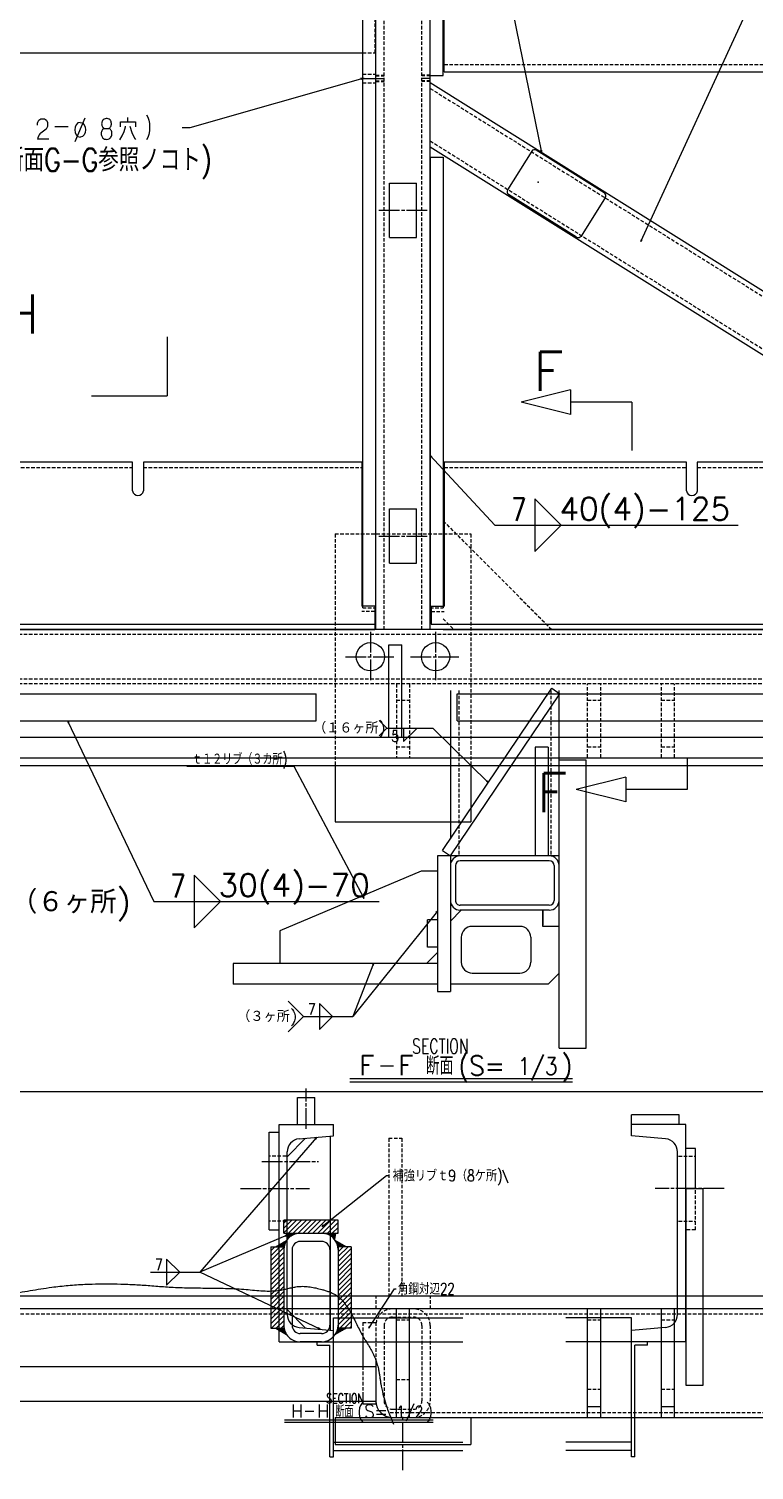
# Model space of a CAD drawing. Header units: inches. Extents: x -3285 to 2472, y -2323 to 2240.
# Drawn here: x -261 to 407, y -118 to 1209 of the extents above; entities that cross this region are included whole.
import ezdxf
from ezdxf.enums import TextEntityAlignment as Align

# ---------------------------------------------------------------- set-up
doc = ezdxf.new("R2010")
doc.units = ezdxf.units.IN
doc.header["$MEASUREMENT"] = 0
for name, pattern in [('CENTERLINE', [25.4, 19.05, -1.5875, 3.175, -1.5875]), ('DASHED', [4.7625, 3.175, -1.5875]), ('SOLID', [0])]:
    doc.linetypes.add(name, pattern=pattern)
for name, color, linetype in [('0$C$L0$V_1_', 7, 'SOLID'), ('0$C$L0$V_1__0', 7, 'SOLID'), ('0$C$L0$V_DRAWING', 7, 'SOLID'), ('0$C$L0$V_PV', 7, 'SOLID'), ('Layer11$C$L11$V_1_', 52, 'SOLID'), ('Layer11$C$L11$V_1__0', 52, 'SOLID'), ('Layer11$C$L11$V_DRAWING', 52, 'SOLID'), ('Layer11$C$L11$V_PV', 52, 'SOLID'), ('Layer12$C$L12$V_1_', 52, 'SOLID'), ('Layer12$C$L12$V_PV', 52, 'SOLID'), ('Layer13$C$L13$V_1_', 52, 'SOLID'), ('Layer13$C$L13$V_PV', 52, 'SOLID'), ('Layer21$C$L21$V_1_', 2, 'SOLID'), ('Layer21$C$L21$V_1__0', 2, 'SOLID'), ('Layer21$C$L21$V_DRAWING', 2, 'SOLID'), ('Layer21$C$L21$V_PV', 2, 'SOLID'), ('Layer31$C$L31$V_DRAWING', 2, 'SOLID'), ('Layer8$C$L8$V_1_', 40, 'SOLID'), ('Layer8$C$L8$V_1__0', 40, 'SOLID'), ('Layer8$C$L8$V_DRAWING', 40, 'SOLID'), ('Layer8$C$L8$V_PV', 40, 'SOLID')]:
    doc.layers.add(name, color=color, linetype=linetype)
doc.styles.add('CADRASTD', font='txt', dxfattribs={"bigfont": 'bigfont'})
doc.dimstyles.new('DIM2', dxfattribs={"dimtxt": 0.156, "dimasz": 2, "dimexe": 0, "dimexo": 0, "dimgap": 0.078, "dimtad": 3, "dimzin": 0, "dimdsep": 46, "dimtxsty": 'CADRASTD', "dimblk": 'CADRA_ARROW22_5OPEN', "dimblk1": 'CADRA_ARROW22_5OPEN', "dimblk2": 'CADRA_ARROW22_5OPEN', "dimcen": 0.09, "dimaunit": 1, "dimadec": 17154, "dimazin": 0, "dimtfac": 1, "dimtofl": 0, "dimtmove": 0, "dimatfit": 3, "dimldrblk": 'CADRA_ARROW22_5OPEN', "dimfxl": 1, "dimtolj": 1, "dimtzin": 0, "dimarcsym": 0})

# ---------------------------------------------------------------- blocks, each defined once
blk = doc.blocks.new('CADRA_ARROW22_5OPEN')
at = {"layer": 'Layer8$C$L8$V_DRAWING', "color": 6}
for q in [(-0.99, 0), (-0.98, 0.2), (-0.98, -0.2)]:
    blk.add_line((0, 0), q, dxfattribs=at)
blk = doc.blocks.new('BLOCK16')
at = {"layer": '0$C$L0$V_DRAWING'}
for p in [(0, 0), (0, 0), (1, 0)]:
    blk.add_point(p, dxfattribs=at)
at = {"layer": 'Layer12$C$L12$V_PV', "color": 4, "linetype": 'DASHED'}
for p, q in [((0, 4), (12, 4)), ((12, 3), (19.6, 3)), ((12, 2.4), (19.6, 2.4)), ((0, -4), (12, -4)), ((12, -2.4), (19.6, -2.4)), ((12, -3), (19.6, -3))]:
    blk.add_line(p, q, dxfattribs=at)
at = {"layer": 'Layer13$C$L13$V_PV', "color": 4, "linetype": 'CENTERLINE'}
blk.add_line((0, 0), (19.6, 0), dxfattribs=at)
blk = doc.blocks.new('BLOCK15')
at = {"layer": 'Layer12$C$L12$V_PV', "color": 4, "linetype": 'DASHED'}
for p, q in [((485, -153.1), (477.4, -153.1)), ((485, -153.7), (477.4, -153.7)), ((485, -158.5), (477.4, -158.5)), ((485, -159.1), (477.4, -159.1))]:
    blk.add_line(p, q, dxfattribs=at)
at = {"layer": 'Layer13$C$L13$V_PV', "color": 4, "linetype": 'CENTERLINE'}
blk.add_line((485, -156.1), (477.4, -156.1), dxfattribs=at)
at = {"layer": '0$C$L0$V_DRAWING', "yscale": -1}
blk.add_blockref('BLOCK16', (423, -156.1), dxfattribs=at)
blk = doc.blocks.new('BLOCK36')
at = {"layer": '0$C$L0$V_DRAWING'}
blk.add_point((0, 0), dxfattribs=at)
blk.add_point((0, 0), dxfattribs=at)
blk.add_point((0, 0), dxfattribs=at)
blk.add_point((0, 0), dxfattribs=at)
at = {"layer": 'Layer21$C$L21$V_DRAWING', "color": 20}
for p, q in [((-20, 21), (-20, -21)), ((57, 24), (-17, 24)), ((60, 21), (60, -21)), ((57, -24), (-17, -24))]:
    blk.add_line(p, q, dxfattribs=at)
for centre, start, end in [((-17, 21), 90, 180), ((57, 21), 0, 90), ((-17, -21), 180, 269.9999), ((57, -21), 269.9999, 360)]:
    blk.add_arc(centre, 3, start, end, dxfattribs=at)
blk = doc.blocks.new('BLOCK35')
at = {"layer": '0$C$L0$V_DRAWING', "xscale": 0.9999999725260068, "yscale": 0.9999999725260068, "zscale": 0.9999999725260068, "rotation": 327.9754630459655}
blk.add_blockref('BLOCK36', (2449.3, -1079.1), dxfattribs=at)
blk = doc.blocks.new('BLOCK38')
at = {"layer": '0$C$L0$V_DRAWING'}
blk.add_point((0, 0), dxfattribs=at)
blk.add_point((0, 0), dxfattribs=at)
blk.add_point((0, 0), dxfattribs=at)
blk.add_point((0, 0), dxfattribs=at)
blk.add_point((0, 0), dxfattribs=at)
blk.add_point((0, 0), dxfattribs=at)
at = {"layer": 'Layer13$C$L13$V_PV', "color": 60, "linetype": 'CENTERLINE'}
for p, q in [((0, 23), (0, -23)), ((-23, 0), (23, 0))]:
    blk.add_line(p, q, dxfattribs=at)
at = {"layer": 'Layer21$C$L21$V_DRAWING', "color": 4}
blk.add_circle((0, 0), 13, dxfattribs=at)
blk = doc.blocks.new('BLOCK40')
at = {"layer": '0$C$L0$V_DRAWING', "color": 4}
for p, q in [((2025, -1045.1), (2025, -1018.5)), ((2035, -1018.5), (2035, -1045.1)), ((2535, -1045.1), (2535, -1018.5)), ((2545, -1018.5), (2545, -1045.1))]:
    blk.add_line(p, q, dxfattribs=at)
for centre, start, end in [((2029.6, -1044.6), 185.8547, 274.8492), ((2030.4, -1044.6), 265.1508, 354.1453), ((2539.6, -1044.6), 185.8549, 274.849), ((2540.4, -1044.6), 265.1508, 354.1451)]:
    blk.add_arc(centre, 4.63, start, end, dxfattribs=at)
blk = doc.blocks.new('BLOCK39')
at = {"layer": 'Layer12$C$L12$V_PV', "color": 34, "linetype": 'DASHED'}
for p, q in [((-51, 132.5), (-51, -132.5)), ((-62, -132.5), (-51, -132.5)), ((13, -143.3), (400, -143.3)), ((-472, -514.3), (-274, -514.3)), ((-264, -514.3), (-63, -514.3)), ((13, -514.3), (236, -514.3)), ((246, -514.3), (462.2, -514.3)), ((-51, -646.9), (-63, -646.9)), ((1, -646.9), (13, -646.9))]:
    blk.add_line(p, q, dxfattribs=at)
at = {"layer": 'Layer12$C$L12$V_PV', "color": 4, "linetype": 'DASHED'}
for p, q in [((-62, -643.5), (-50, -643.5)), ((0, -643.5), (12, -643.5))]:
    blk.add_line(p, q, dxfattribs=at)
at = {"layer": 'Layer21$C$L21$V_DRAWING', "color": 4}
for p, q in [((-62, -643.5), (-62, -72.2)), ((-50, -643.5), (-50, -72.2)), ((0, -153.5), (0, -72.2)), ((12, -153.5), (12, -72.2)), ((13, -150), (13, -72.2)), ((-473, -132.5), (-62, -132.5)), ((0, -153.5), (12, -153.5)), ((13, -150), (400, -150)), ((0, -228.5), (12, -228.5)), ((0, -228.5), (0, -643.5)), ((12, -228.5), (12, -643.5)), ((-472, -509.2), (-274, -509.2)), ((-264, -509.2), (-63, -509.2)), ((-63, -509.2), (-63, -641.9)), ((13, -509.2), (236, -509.2)), ((13, -509.2), (13, -641.9)), ((246, -509.2), (462.2, -509.2)), ((-51, -641.9), (-63, -641.9)), ((-51, -641.9), (-51, -663.5)), ((1, -641.9), (13, -641.9)), ((1, -641.9), (1, -658.5)), ((-484, -658.5), (-51, -658.5)), ((1, -658.5), (700.8, -658.5)), ((-484, -663.5), (-51, -663.5)), ((12, -663.5), (700.8, -663.5))]:
    blk.add_line(p, q, dxfattribs=at)
at = {"layer": '0$C$L0$V_DRAWING', "color": 4}
blk.add_blockref('BLOCK40', (-2299, 509.2), dxfattribs=at)
blk = doc.blocks.new('CADRA_PFIG_SECTION_ARROW')
at = {"linetype": 'SOLID'}
blk.add_line((0, 0), (0.37, 0), dxfattribs=at)
blk = doc.blocks.new('CADRA_PFIG_SECTION_ARROWHEAD')
at = {"linetype": 'SOLID'}
for p, q in [((0, 0.0747), (0.2998, 0)), ((0, -0.0747), (0, 0.0747)), ((0, -0.0747), (0.2998, 0))]:
    blk.add_line(p, q, dxfattribs=at)
blk = doc.blocks.new('BLOCK41')
at = {"layer": '0$C$L0$V_DRAWING'}
blk.add_point((0, 0), dxfattribs=at)
blk.add_point((0, 0), dxfattribs=at)
blk.add_point((0, 0), dxfattribs=at)
blk.add_point((0, 0), dxfattribs=at)
blk.add_point((0, 0), dxfattribs=at)
blk.add_point((0, 0), dxfattribs=at)
at = {"layer": 'Layer21$C$L21$V_DRAWING', "color": 4}
for p, q in [((-6, 85), (6, 85)), ((-6, 0), (-6, 85)), ((6, 0), (6, 85))]:
    blk.add_line(p, q, dxfattribs=at)
blk = doc.blocks.new('TAB171_SYM004')
at = {"layer": 'Layer11$C$L11$V_DRAWING'}
for p, q in [((0, 1), (68.34, 1)), ((0, 0), (68.34, 0))]:
    blk.add_line(p, q, dxfattribs=at)
at = {"layer": 'Layer31$C$L31$V_DRAWING'}
blk.add_line((13.43, 4.78), (9.43, 4.78), dxfattribs=at)
at = {"layer": 'Layer8$C$L8$V_DRAWING', "style": 'CADRASTD'}
for s, height, width, p, p2 in [('SECTION', 4.5, 0.571429, (19.14, 8.69), (36.5, 8.69)), ('(S=   )', 6, 0.857143, (33.33, 1.94), (68.3, 1.94)), ('断面', 5.5, 0.6763, (23.35, 2.19), (31.81, 2.19))]:
    blk.add_text(s, height=height, dxfattribs=dict(at, width=width)).set_placement(p, p2, align=Align.FIT)

msp = doc.modelspace()

# ---------------------------------------------------------------- linework, layer by layer
at = {"layer": 'Layer11$C$L11$V_1_'}
for p, q in [((68.413, 564.717), (61.341, 571.788)), ((68.413, 564.717), (61.341, 557.646)), ((68.412, 564.717), (110.763, 564.717)), ((-17.097, 529.672), (-115.71, 529.672)), ((211.931, 397.33), (211.931, 383.62)), ((-22.515, 313.472), (-8.373, 299.33)), ((-22.515, 285.188), (-8.373, 299.33)), ((-8.374, 299.33), (36.917, 299.33)), ((-149.173, 64.122), (-103.882, 64.122)), ((75.526, 48.765), (77.074, 48.765))]:
    msp.add_line(p, q, dxfattribs=at)
at = {"layer": 'Layer11$C$L11$V_1__0'}
for p, q in [((-26.519, 104.708), (-19.227, 112)), ((-26.518, 100.218), (-14.737, 112)), ((-26.518, 109.199), (-23.717, 112)), ((-22.246, 100), (-10.247, 112)), ((-17.756, 100.001), (-5.757, 112)), ((-13.266, 100), (-1.267, 112)), ((-8.776, 100), (3.224, 112)), ((-4.286, 100.001), (7.714, 112)), ((0.204, 100), (12.204, 112)), ((4.695, 100.001), (16.694, 112)), ((9.185, 100), (21.184, 112)), ((13.675, 100), (23.482, 109.807)), ((-24.315, 92.68), (-24.571, 92.935)), ((-24.23, 92.819), (-24.428, 93.018)), ((-24.143, 92.957), (-24.286, 93.1)), ((-24.218, 99.939), (-24.157, 100)), ((-24.185, 99.748), (-23.933, 100)), ((-24.151, 99.558), (-23.708, 100)), ((-24.055, 93.093), (-24.144, 93.182)), ((-24.117, 99.367), (-23.483, 100.001)), ((-24.084, 99.176), (-23.259, 100.001)), ((-24.05, 98.985), (-23.034, 100.001)), ((-24.016, 98.794), (-22.81, 100)), ((-23.966, 93.229), (-24.002, 93.264)), ((-23.983, 98.603), (-22.585, 100)), ((-23.949, 98.413), (-22.361, 100)), ((-23.915, 98.222), (-22.137, 100)), ((-23.881, 98.031), (-21.912, 100)), ((-23.848, 97.84), (-21.687, 100.001)), ((-23.814, 97.649), (-21.463, 100.001)), ((-23.781, 97.458), (-21.238, 100.001)), ((-23.747, 97.267), (-21.014, 100)), ((-23.713, 97.076), (-20.789, 100)), ((-23.68, 96.886), (-20.565, 100)), ((-23.646, 96.695), (-20.34, 100)), ((-23.613, 96.504), (-20.116, 100)), ((-23.579, 96.313), (-19.892, 100)), ((-23.545, 96.122), (-19.667, 100.001)), ((-23.512, 95.931), (-19.442, 100.001)), ((-23.478, 95.741), (-19.218, 100.001)), ((-23.444, 95.55), (-18.993, 100)), ((-23.41, 95.359), (-18.769, 100)), ((-23.377, 95.168), (-18.544, 100)), ((-23.343, 94.977), (-18.32, 100)), ((-23.309, 94.786), (-18.095, 100)), ((-23.276, 94.595), (-17.871, 100.001)), ((-23.242, 94.404), (-17.646, 100.001)), ((-20.605, 96.817), (-17.422, 100.001)), ((-19.827, 97.371), (-17.197, 100)), ((-19.179, 97.795), (-16.973, 100)), ((-18.676, 98.073), (-16.748, 100)), ((-18.173, 98.351), (-16.524, 100)), ((-17.709, 98.591), (-16.299, 100)), ((-17.303, 98.772), (-16.075, 100.001)), ((-16.921, 98.93), (-15.85, 100.001)), ((-16.558, 99.068), (-15.626, 100.001)), ((-16.21, 99.191), (-15.401, 100)), ((-15.877, 99.3), (-15.177, 100)), ((-15.555, 99.398), (-14.952, 100)), ((-15.244, 99.485), (-14.728, 100)), ((-14.942, 99.562), (-14.503, 100)), ((-14.648, 99.631), (-14.279, 100)), ((-14.362, 99.692), (-14.054, 100.001)), ((-14.083, 99.747), (-13.83, 100.001)), ((-13.811, 99.794), (-13.605, 100.001)), ((-13.545, 99.836), (-13.381, 100)), ((-13.284, 99.873), (-13.156, 100)), ((-13.028, 99.904), (-12.932, 100)), ((-12.79, 99.918), (-12.707, 100)), ((-12.552, 99.931), (-12.483, 100)), ((-12.314, 99.944), (-12.258, 100.001)), ((-12.076, 99.958), (-12.034, 100.001)), ((-11.838, 99.971), (-11.809, 100.001)), ((-11.6, 99.985), (-11.585, 100)), ((8.39, 99.994), (8.397, 100.001)), ((8.603, 99.983), (8.621, 100.001)), ((8.815, 99.97), (8.846, 100.001)), ((9.028, 99.959), (9.07, 100)), ((9.241, 99.947), (9.294, 100)), ((9.453, 99.935), (9.519, 100)), ((9.666, 99.923), (9.743, 100)), ((9.878, 99.911), (9.968, 100)), ((10.081, 99.889), (10.193, 100.001)), ((10.273, 99.856), (10.417, 100.001)), ((10.465, 99.824), (10.642, 100.001)), ((10.656, 99.791), (10.866, 100)), ((10.848, 99.758), (11.091, 100)), ((11.04, 99.726), (11.315, 100)), ((11.232, 99.693), (11.539, 100)), ((11.424, 99.66), (11.764, 100)), ((11.616, 99.628), (11.989, 100.001)), ((11.795, 99.582), (12.213, 100.001)), ((11.969, 99.532), (12.438, 100.001)), ((12.144, 99.482), (12.662, 100.001)), ((12.318, 99.431), (12.887, 100)), ((12.492, 99.381), (13.111, 100)), ((12.666, 99.331), (13.336, 100)), ((12.84, 99.281), (13.56, 100)), ((13.014, 99.23), (13.784, 100)), ((13.189, 99.18), (14.009, 100.001)), ((13.358, 99.125), (14.234, 100.001)), ((13.517, 99.06), (14.458, 100.001)), ((13.676, 98.994), (14.683, 100)), ((13.834, 98.928), (14.907, 100)), ((13.993, 98.862), (15.132, 100)), ((14.152, 98.796), (15.356, 100)), ((14.31, 98.73), (15.58, 100)), ((14.469, 98.664), (15.805, 100.001)), ((14.628, 98.598), (16.03, 100.001)), ((14.786, 98.532), (16.254, 100.001)), ((14.94, 98.462), (16.479, 100)), ((15.085, 98.382), (16.703, 100)), ((15.229, 98.302), (16.928, 100)), ((15.374, 98.222), (17.152, 100)), ((15.518, 98.142), (17.377, 100)), ((15.662, 98.062), (17.601, 100.001)), ((15.807, 97.982), (17.826, 100.001)), ((15.951, 97.902), (18.05, 100.001)), ((16.096, 97.822), (18.275, 100.001)), ((16.24, 97.742), (18.499, 100)), ((16.385, 97.662), (18.724, 100)), ((16.516, 97.568), (18.948, 100)), ((16.647, 97.475), (19.173, 100)), ((16.778, 97.381), (19.397, 100)), ((16.909, 97.288), (19.622, 100.001)), ((17.041, 97.195), (19.846, 100.001)), ((17.172, 97.102), (20.071, 100.001)), ((17.303, 97.008), (20.295, 100)), ((17.434, 96.915), (20.52, 100)), ((17.565, 96.822), (20.744, 100)), ((17.697, 96.728), (20.969, 100)), ((17.823, 96.63), (21.193, 100)), ((17.941, 96.524), (21.148, 99.73)), ((18.059, 96.417), (21.1, 99.458)), ((18.165, 100.001), (23.481, 105.317)), ((18.178, 96.311), (21.052, 99.185)), ((18.296, 96.205), (21.003, 98.913)), ((18.415, 96.099), (20.955, 98.64)), ((18.533, 95.993), (20.908, 98.368)), ((18.652, 95.887), (20.859, 98.095)), ((18.77, 95.781), (20.811, 97.822)), ((18.889, 95.675), (20.763, 97.55)), ((19.007, 95.569), (20.715, 97.277)), ((19.117, 95.454), (20.667, 97.005)), ((19.223, 95.336), (20.619, 96.732)), ((19.329, 95.217), (20.571, 96.459)), ((19.434, 95.098), (20.523, 96.187)), ((19.54, 94.98), (20.475, 95.914)), ((19.646, 94.861), (20.427, 95.642)), ((19.751, 94.742), (20.379, 95.369)), ((19.857, 94.623), (20.331, 95.097)), ((19.963, 94.505), (20.282, 94.824)), ((20.069, 94.386), (20.234, 94.552)), ((20.174, 94.267), (20.186, 94.279)), ((20.933, 93.229), (20.968, 93.264)), ((21.022, 93.094), (21.11, 93.182)), ((21.11, 92.957), (21.252, 93.1)), ((21.196, 92.819), (21.395, 93.018)), ((21.282, 92.68), (21.537, 92.935)), ((22.655, 100), (23.482, 100.827)), ((-38.517, 79.24), (-30.256, 87.501)), ((-38.517, 83.73), (-34.746, 87.5)), ((-38.517, 70.26), (-26.517, 82.26)), ((-38.516, 74.75), (-26.517, 86.75)), ((-33.953, 87.501), (-33.965, 87.512)), ((-33.729, 87.501), (-33.822, 87.594)), ((-33.504, 87.501), (-33.68, 87.676)), ((-33.28, 87.501), (-33.537, 87.758)), ((-33.055, 87.501), (-33.395, 87.84)), ((-32.831, 87.501), (-33.253, 87.923)), ((-32.606, 87.501), (-33.11, 88.005)), ((-32.382, 87.501), (-32.968, 88.087)), ((-32.157, 87.501), (-32.826, 88.169)), ((-31.933, 87.501), (-32.684, 88.251)), ((-31.708, 87.501), (-32.541, 88.334)), ((-31.484, 87.501), (-32.399, 88.416)), ((-31.259, 87.501), (-32.257, 88.498)), ((-31.035, 87.501), (-32.114, 88.58)), ((-30.81, 87.501), (-31.972, 88.662)), ((-30.586, 87.501), (-31.829, 88.745)), ((-30.361, 87.501), (-31.687, 88.827)), ((-30.137, 87.501), (-31.545, 88.909)), ((-29.912, 87.501), (-31.403, 88.991)), ((-29.688, 87.501), (-31.26, 89.073)), ((-29.463, 87.501), (-31.118, 89.155)), ((-29.239, 87.501), (-30.976, 89.237)), ((-29.014, 87.501), (-30.833, 89.32)), ((-28.79, 87.501), (-30.691, 89.402)), ((-28.565, 87.501), (-30.548, 89.484)), ((-28.34, 87.501), (-30.406, 89.566)), ((-28.116, 87.501), (-30.264, 89.648)), ((-27.892, 87.501), (-30.122, 89.731)), ((-27.667, 87.501), (-29.979, 89.813)), ((-27.443, 87.501), (-29.837, 89.895)), ((-27.218, 87.501), (-29.694, 89.977)), ((-26.994, 87.501), (-29.552, 90.059)), ((-26.769, 87.501), (-29.41, 90.141)), ((-26.545, 87.501), (-29.268, 90.224)), ((-26.32, 87.501), (-29.125, 90.306)), ((-26.247, 87.652), (-28.983, 90.388)), ((-26.21, 87.839), (-28.841, 90.47)), ((-26.171, 88.025), (-28.699, 90.552)), ((-26.13, 88.208), (-28.556, 90.634)), ((-26.087, 88.39), (-28.413, 90.717)), ((-26.042, 88.569), (-28.271, 90.799)), ((-25.995, 88.747), (-28.129, 90.881)), ((-25.947, 88.923), (-27.987, 90.963)), ((-25.897, 89.098), (-27.844, 91.045)), ((-25.845, 89.27), (-27.702, 91.128)), ((-25.791, 89.441), (-27.56, 91.21)), ((-25.736, 89.61), (-27.418, 91.292)), ((-25.678, 89.778), (-27.275, 91.374)), ((-25.62, 89.944), (-27.132, 91.456)), ((-25.56, 90.108), (-26.99, 91.538)), ((-25.498, 90.271), (-26.848, 91.621)), ((-25.435, 90.432), (-26.706, 91.703)), ((-25.37, 90.592), (-26.563, 91.785)), ((-25.304, 90.75), (-26.421, 91.867)), ((-25.236, 90.907), (-26.279, 91.949)), ((-25.167, 91.062), (-26.136, 92.032)), ((-25.096, 91.216), (-25.994, 92.114)), ((-25.024, 91.369), (-25.851, 92.196)), ((-24.951, 91.519), (-25.709, 92.278)), ((-24.876, 91.669), (-25.567, 92.36)), ((-24.8, 91.817), (-25.425, 92.442)), ((-24.722, 91.964), (-25.282, 92.525)), ((-24.644, 92.11), (-25.14, 92.607)), ((-24.564, 92.255), (-24.998, 92.689)), ((-24.482, 92.398), (-24.855, 92.771)), ((-24.399, 92.539), (-24.713, 92.853)), ((21.366, 92.54), (21.679, 92.853)), ((21.448, 92.398), (21.822, 92.771)), ((21.53, 92.255), (21.964, 92.689)), ((21.61, 92.11), (22.107, 92.607)), ((21.689, 91.965), (22.249, 92.525)), ((21.767, 91.818), (22.391, 92.443)), ((21.843, 91.669), (22.533, 92.36)), ((21.918, 91.52), (22.676, 92.278)), ((21.991, 91.369), (22.818, 92.196)), ((22.063, 91.216), (22.96, 92.114)), ((22.133, 91.062), (23.103, 92.031)), ((22.203, 90.907), (23.245, 91.95)), ((22.271, 90.75), (23.388, 91.867)), ((22.337, 90.592), (23.53, 91.785)), ((22.402, 90.432), (23.672, 91.703)), ((22.465, 90.271), (23.814, 91.621)), ((22.527, 90.108), (23.957, 91.539)), ((22.587, 89.944), (24.099, 91.456)), ((22.645, 89.778), (24.241, 91.374)), ((22.702, 89.61), (24.384, 91.292)), ((22.757, 89.441), (24.526, 91.21)), ((22.811, 89.271), (24.668, 91.128)), ((22.863, 89.098), (24.811, 91.046)), ((22.908, 88.919), (24.953, 90.963)), ((22.951, 88.737), (25.095, 90.881)), ((22.994, 88.555), (25.238, 90.799)), ((23.037, 88.373), (25.38, 90.717)), ((23.079, 88.192), (25.522, 90.634)), ((23.122, 88.01), (25.665, 90.552)), ((23.165, 87.828), (25.807, 90.47)), ((23.207, 87.646), (25.949, 90.388)), ((23.286, 87.5), (26.092, 90.306)), ((23.483, 87.358), (23.626, 87.501)), ((23.483, 78.378), (32.606, 87.5)), ((23.483, 82.868), (28.116, 87.5)), ((23.483, 73.888), (35.483, 85.888)), ((23.484, 69.398), (35.483, 81.398)), ((23.511, 87.5), (26.234, 90.224)), ((23.735, 87.501), (26.376, 90.142)), ((23.96, 87.501), (26.519, 90.059)), ((24.184, 87.501), (26.661, 89.977)), ((24.409, 87.5), (26.803, 89.895)), ((24.633, 87.5), (26.945, 89.813)), ((24.858, 87.5), (27.088, 89.731)), ((25.082, 87.5), (27.23, 89.649)), ((25.307, 87.5), (27.373, 89.566)), ((25.531, 87.501), (27.515, 89.484)), ((25.756, 87.501), (27.657, 89.402)), ((25.98, 87.501), (27.8, 89.32)), ((26.205, 87.5), (27.942, 89.238)), ((26.429, 87.5), (28.084, 89.155)), ((26.654, 87.5), (28.226, 89.073)), ((26.878, 87.5), (28.369, 88.991)), ((27.103, 87.5), (28.511, 88.909)), ((27.328, 87.501), (28.654, 88.827)), ((27.552, 87.501), (28.796, 88.745)), ((27.776, 87.501), (28.938, 88.662)), ((28.001, 87.501), (29.081, 88.58)), ((28.225, 87.5), (29.223, 88.498)), ((28.45, 87.5), (29.365, 88.416)), ((28.674, 87.5), (29.507, 88.334)), ((28.899, 87.5), (29.65, 88.252)), ((29.123, 87.5), (29.792, 88.169)), ((29.348, 87.501), (29.935, 88.087)), ((29.573, 87.501), (30.077, 88.005)), ((29.797, 87.501), (30.219, 87.923)), ((30.021, 87.5), (30.362, 87.841)), ((30.246, 87.5), (30.504, 87.758)), ((30.47, 87.5), (30.646, 87.676)), ((30.695, 87.5), (30.788, 87.594)), ((30.919, 87.5), (30.931, 87.512)), ((-38.517, 61.279), (-26.517, 73.279)), ((-38.517, 56.789), (-26.516, 68.789)), ((-38.516, 65.77), (-26.517, 77.769)), ((23.483, 64.908), (35.483, 76.908)), ((23.483, 60.418), (35.484, 72.418)), ((23.483, 55.927), (35.483, 67.927)), ((-38.517, 47.809), (-26.517, 59.809)), ((-38.516, 52.299), (-26.517, 64.299)), ((-38.516, 43.319), (-26.517, 55.319)), ((23.483, 51.437), (35.483, 63.437)), ((23.483, 42.457), (35.483, 54.457)), ((23.484, 46.947), (35.483, 58.947)), ((-38.517, 38.829), (-26.517, 50.829)), ((-38.517, 34.339), (-26.516, 46.339)), ((-38.516, 29.849), (-26.517, 41.848)), ((23.483, 37.967), (35.484, 49.967)), ((23.483, 33.477), (35.483, 45.477)), ((23.483, 28.987), (35.483, 40.987)), ((-38.517, 25.358), (-26.517, 37.359)), ((-38.517, 16.378), (-26.517, 28.378)), ((-38.516, 20.868), (-26.517, 32.868)), ((23.483, 20.006), (35.483, 32.007)), ((23.483, 15.516), (35.484, 27.517)), ((23.484, 24.497), (35.483, 36.496)), ((-37.904, 12.501), (-26.516, 23.888)), ((-33.414, 12.5), (-26.517, 19.398)), ((-28.924, 12.5), (-26.517, 14.908)), ((24.958, 12.5), (35.483, 23.026)), ((29.448, 12.501), (35.483, 18.536)), ((33.938, 12.5), (35.483, 14.046)), ((-33.877, 12.439), (-33.939, 12.501)), ((-33.346, 12.132), (-33.715, 12.501)), ((-32.815, 11.825), (-33.49, 12.501)), ((-32.284, 11.519), (-33.266, 12.501)), ((-31.752, 11.212), (-33.041, 12.501)), ((-31.221, 10.905), (-32.817, 12.501)), ((-30.69, 10.599), (-32.592, 12.501)), ((-30.159, 10.292), (-32.368, 12.501)), ((-29.628, 9.985), (-32.143, 12.501)), ((-29.097, 9.679), (-31.919, 12.501)), ((-28.565, 9.372), (-31.694, 12.501)), ((-28.034, 9.065), (-31.47, 12.501)), ((-27.503, 8.759), (-31.245, 12.501)), ((-26.972, 8.452), (-31.021, 12.501)), ((-26.441, 8.145), (-30.796, 12.501)), ((-25.909, 7.838), (-30.572, 12.501)), ((-25.378, 7.532), (-30.347, 12.501)), ((-24.847, 7.225), (-30.122, 12.501)), ((-24.316, 6.918), (-29.898, 12.501)), ((-24.008, 6.835), (-29.674, 12.501)), ((-24.384, 7.436), (-29.449, 12.501)), ((-24.679, 7.955), (-29.225, 12.501)), ((-24.923, 8.423), (-29, 12.501)), ((-25.128, 8.854), (-28.776, 12.501)), ((-25.307, 9.256), (-28.551, 12.501)), ((-25.462, 9.636), (-28.326, 12.501)), ((-25.599, 9.998), (-28.102, 12.501)), ((-25.72, 10.343), (-27.878, 12.501)), ((-25.828, 10.676), (-27.653, 12.501)), ((-25.924, 10.996), (-27.429, 12.501)), ((-26.01, 11.306), (-27.204, 12.501)), ((-26.086, 11.608), (-26.979, 12.501)), ((-26.155, 11.901), (-26.755, 12.501)), ((-26.215, 12.185), (-26.53, 12.501)), ((-26.269, 12.463), (-26.306, 12.501)), ((20.975, 6.837), (26.639, 12.5)), ((21.281, 6.918), (26.863, 12.5)), ((21.351, 7.437), (26.414, 12.5)), ((21.646, 7.956), (26.19, 12.501)), ((21.812, 7.225), (27.088, 12.5)), ((21.889, 8.424), (25.966, 12.501)), ((22.095, 8.855), (25.741, 12.501)), ((22.273, 9.257), (25.516, 12.5)), ((22.343, 7.531), (27.312, 12.5)), ((22.428, 9.637), (25.292, 12.5)), ((22.565, 9.998), (25.067, 12.5)), ((22.686, 10.344), (24.843, 12.5)), ((22.794, 10.676), (24.618, 12.5)), ((22.874, 7.838), (27.537, 12.501)), ((22.888, 10.994), (24.394, 12.501)), ((22.957, 11.288), (24.169, 12.501)), ((23.026, 11.581), (23.945, 12.501)), ((23.095, 11.875), (23.72, 12.5)), ((23.164, 12.168), (23.496, 12.5)), ((23.233, 12.462), (23.271, 12.5)), ((23.405, 8.144), (27.762, 12.501)), ((23.937, 8.451), (27.986, 12.501)), ((24.468, 8.758), (28.211, 12.5)), ((24.999, 9.064), (28.435, 12.5)), ((25.53, 9.371), (28.659, 12.5)), ((26.061, 9.678), (28.884, 12.5)), ((26.592, 9.984), (29.108, 12.5)), ((27.124, 10.291), (29.333, 12.5)), ((27.655, 10.597), (29.558, 12.501)), ((28.186, 10.904), (29.782, 12.501)), ((28.717, 11.211), (30.007, 12.501)), ((29.248, 11.517), (30.231, 12.5)), ((29.779, 11.824), (30.456, 12.5)), ((30.311, 12.131), (30.68, 12.5)), ((30.842, 12.437), (30.904, 12.5))]:
    msp.add_line(p, q, dxfattribs=at)
at = {"layer": 'Layer11$C$L11$V_PV'}
for p, q in [((167.809, 751.64), (391.813, 751.64)), ((-146.049, 405.17), (61.449, 405.17))]:
    msp.add_line(p, q, dxfattribs=at)
at = {"layer": 'Layer12$C$L12$V_1_', "linetype": 'DASHED'}
for p, q in [((134.534, 599.506), (134.534, 447.33)), ((219.335, 599.506), (219.335, 447.33)), ((-24.374, 171), (-39.874, 171)), ((337.006, 171), (352.506, 171)), ((352.506, 103), (352.506, 141)), ((-24.374, 111), (-39.874, 111)), ((337.006, 111), (352.506, 111)), ((352.506, 103), (343.507, 103))]:
    msp.add_line(p, q, dxfattribs=at)
at = {"layer": 'Layer12$C$L12$V_PV', "linetype": 'DASHED'}
for p, q in [((65.841, 655.605), (65.841, 1982.605)), ((100.641, 655.605), (100.641, 1982.605)), ((46.241, 1186.605), (58.241, 1186.605)), ((108.241, 1153.797), (904.755, 655.605)), ((108.241, 1105.438), (827.439, 655.605)), ((20.741, 743.605), (145.741, 743.605)), ((20.741, 743.605), (20.741, 530.605)), ((120.241, 755.605), (220.241, 655.605)), ((145.741, 743.605), (145.741, 530.605)), ((120.241, 665.605), (130.241, 655.605)), ((951.741, 651.105), (-1745.773, 651.105)), ((951.741, 610.105), (-2216.759, 610.105)), ((951.741, 605.605), (-2216.757, 605.605)), ((77.241, 605.605), (77.241, 537.605)), ((89.241, 605.605), (89.241, 537.605)), ((253.241, 537.605), (253.241, 605.605)), ((265.241, 537.605), (265.241, 605.605)), ((321.241, 537.605), (321.241, 605.605)), ((333.241, 537.605), (333.241, 605.605)), ((77.241, 590.605), (89.241, 590.605)), ((253.241, 590.605), (265.241, 590.605)), ((321.241, 590.605), (333.241, 590.605)), ((77.241, 547.605), (89.241, 547.605)), ((253.241, 547.605), (265.241, 547.605)), ((321.241, 547.605), (333.241, 547.605)), ((70.242, 187.314), (82.242, 187.314)), ((70.242, 187.314), (70.242, 42.314)), ((82.242, 187.314), (82.242, 42.314)), ((58.485, 30.315), (58.485, 42.314)), ((108.485, 30.315), (108.485, 42.314)), ((-2216.757, 25.815), (948.242, 25.815)), ((46.243, 17.815), (58.243, 17.815)), ((46.243, 17.815), (46.243, 5.21)), ((58.243, 17.815), (58.243, -17.05)), ((65.843, 15.114), (65.843, -54.486)), ((73.443, 22.714), (93.043, 22.714)), ((77.243, 20.315), (89.243, 20.315)), ((100.643, 15.114), (100.643, -54.486)), ((108.243, 15.114), (108.243, -54.485)), ((253.243, 20.315), (265.244, 20.315)), ((321.244, 20.315), (333.243, 20.315)), ((46.243, -22.686), (46.243, -54.685)), ((77.243, -34.685), (89.243, -34.685)), ((253.243, -43.686), (265.244, -43.686)), ((321.244, -43.686), (333.243, -43.686)), ((71.364, -65.186), (948.243, -65.186)), ((73.443, -62.087), (93.043, -62.087))]:
    msp.add_line(p, q, dxfattribs=at)
for centre, radius, start, end in [((73.443, 15.114), 15.2, 89.999982, 180.000019), ((93.043, 15.114), 15.2, 0, 89.999982), ((73.443, 15.114), 7.6, 89.999982, 180.000019), ((93.043, 15.114), 7.6, 0, 89.999982), ((73.443, -54.486), 7.6, 180.000019, 270.000001), ((93.043, -54.485), 15.2, 270.000001, 359.999983), ((93.043, -54.486), 7.6, 270.000001, 359.999983)]:
    msp.add_arc(centre, radius, start, end, dxfattribs=at)
at = {"layer": 'Layer13$C$L13$V_1_', "linetype": 'CENTERLINE'}
for p, q in [((-5.874, 195.924), (-5.874, 233.094)), ((-46.6, 166), (5.498, 166)), ((-66.366, 141), (-2.763, 141)), ((378.997, 141), (315.395, 141))]:
    msp.add_line(p, q, dxfattribs=at)
at = {"layer": 'Layer13$C$L13$V_PV', "linetype": 'CENTERLINE'}
for p, q in [((61.088, 1041.605), (105.393, 1041.605)), ((61.088, 741.605), (105.393, 741.605)), ((83.243, -118.185), (83.243, -68.185))]:
    msp.add_line(p, q, dxfattribs=at)
at = {"layer": 'Layer21$C$L21$V_1_'}
for p, q in [((119.472, 452.364), (220.127, 601.591)), ((126.935, 599.506), (126.935, 462.975)), ((220.127, 601.591), (227.588, 596.558)), ((226.936, 270.331), (226.936, 599.506)), ((126.934, 447.331), (227.588, 596.558)), ((83.747, 564.717), (83.747, 552.591)), ((95.831, 564.674), (83.748, 552.591)), ((216.936, 547.33), (204.936, 547.33)), ((204.936, 547.33), (204.936, 447.33)), ((216.936, 547.33), (216.936, 447.33)), ((251.936, 535.33), (226.936, 535.33)), ((251.936, 270.331), (251.936, 535.33)), ((119.472, 452.364), (126.934, 447.331)), ((114.935, 447.33), (114.935, 322.33)), ((226.936, 447.33), (114.936, 447.33)), ((126.935, 447.33), (126.935, 322.33)), ((131.434, 438.33), (131.434, 406.33)), ((217.935, 442.83), (135.935, 442.83)), ((222.436, 438.33), (222.436, 406.33)), ((99.936, 433.331), (-30.064, 378.331)), ((114.936, 433.33), (99.936, 433.33)), ((217.935, 401.83), (135.935, 401.83)), ((114.935, 388.33), (105.934, 388.33)), ((105.935, 363.33), (105.935, 388.33)), ((126.935, 387.331), (136.935, 397.331)), ((217.935, 397.33), (135.935, 397.33)), ((217.933, 397.33), (200.633, 397.33)), ((211.936, 382.33), (211.936, 397.33)), ((-30.063, 378.33), (-30.063, 348.33)), ((136.936, 372.33), (136.936, 349.33)), ((190.931, 382.33), (146.935, 382.33)), ((200.932, 372.33), (200.932, 349.33)), ((226.936, 382.33), (211.936, 382.33)), ((104.937, 348.331), (114.937, 358.331)), ((114.935, 363.33), (105.934, 363.33)), ((-73.063, 348.33), (-73.063, 329.33)), ((114.936, 348.33), (-73.063, 348.33)), ((146.935, 339.33), (190.931, 339.33)), ((216.936, 329.331), (226.936, 339.331)), ((114.936, 329.33), (-73.063, 329.33)), ((114.936, 322.33), (126.935, 322.33)), ((216.936, 329.33), (126.935, 329.33)), ((18.443, 299.33), (6.436, 311.338)), ((6.436, 311.338), (6.436, 287.322)), ((18.443, 299.33), (6.435, 287.322)), ((226.936, 270.331), (251.936, 270.331)), ((-13.874, 225), (2.125, 225)), ((-13.874, 200), (-13.874, 225)), ((2.125, 200), (2.125, 225)), ((-30.874, 200), (19.126, 200)), ((-30.874, 0), (-30.874, 200)), ((19.126, 189.547), (19.126, 200)), ((293.506, 200), (293.506, 209)), ((337.506, 209), (293.506, 209)), ((343.507, 200), (293.506, 200)), ((293.506, 189.547), (293.506, 200)), ((337.506, 200), (337.506, 209)), ((343.507, 0), (343.507, 200)), ((-39.874, 193), (-30.874, 193)), ((-39.874, 103), (-39.874, 193)), ((-23.375, 170.329), (-6.388, 187.315)), ((-12.42, 186.787), (19.126, 189.547)), ((16.625, 10.672), (16.625, 189.328)), ((325.052, 186.787), (293.506, 189.547)), ((-23.374, 25.167), (-23.374, 174.833)), ((336.007, 25.167), (336.007, 174.833)), ((352.506, 178), (343.507, 178)), ((352.506, 141), (352.506, 178)), ((343.507, 141), (359.506, 141)), ((343.507, 141), (343.507, -40)), ((359.506, -40), (359.506, 141)), ((-39.874, 103), (-30.874, 103)), ((-122.356, 64.122), (-134.364, 76.13)), ((-134.363, 76.13), (-134.363, 52.114)), ((-122.356, 64.122), (-134.364, 52.114)), ((-23.375, 29.673), (-6.389, 12.686)), ((19.126, 22), (138.456, 22)), ((19.126, -106), (19.126, 22)), ((293.506, 22), (233.233, 22)), ((293.506, -106), (293.506, 22)), ((-30.874, 0), (138.456, 0)), ((-12.42, 13.213), (19.125, 10.453)), ((4.126, -3.2), (4.126, 0)), ((343.507, 0), (233.233, 0)), ((325.052, 13.213), (293.506, 10.453)), ((308.506, -3.2), (308.506, 0)), ((4.126, -3.2), (15.926, -3.2)), ((15.926, -106), (15.926, -3.2)), ((308.506, -3.2), (296.706, -3.2)), ((296.706, -106), (296.706, -3.2)), ((343.507, -40), (359.506, -40)), ((19.126, -92.539), (138.456, -92.539)), ((293.506, -92.539), (233.233, -92.539)), ((15.926, -106), (19.126, -106)), ((19.126, -100), (138.456, -100)), ((293.506, -100), (233.233, -100)), ((296.706, -106), (293.506, -106))]:
    msp.add_line(p, q, dxfattribs=at)
for centre, radius, start, end in [((135.935, 438.33), 9, 89.999982, 179.999964), ((135.935, 438.33), 4.5, 89.999982, 179.999964), ((217.935, 438.33), 9, 0, 89.999982), ((217.935, 438.33), 4.5, 0, 89.999982), ((135.935, 406.33), 9, 179.999964, 270.000001), ((135.935, 406.33), 4.5, 179.999964, 270.000001), ((217.935, 406.33), 4.5, 270.000018, 360), ((217.935, 406.33), 9, 270.000018, 360), ((146.936, 372.33), 10, 89.999982, 179.999964), ((190.932, 372.33), 10, 0, 89.999982), ((146.936, 349.33), 10, 179.999964, 270.000001), ((190.932, 349.33), 10, 270.000018, 360), ((-11.374, 174.833), 12, 95.000008, 180.000019), ((324.007, 174.833), 12, 0, 84.999956), ((-11.374, 25.167), 12, 180.000036, 265.000046), ((324.007, 25.167), 12, 275.000099, 360)]:
    msp.add_arc(centre, radius, start, end, dxfattribs=at)
at = {"layer": 'Layer21$C$L21$V_1__0'}
for p, q in [((-26.519, 100), (-26.519, 112)), ((23.481, 112), (-26.519, 112)), ((23.481, 100), (23.481, 112)), ((-33.984, 87.501), (-23.905, 93.32)), ((-26.519, 100), (23.481, 100)), ((-24.229, 100), (-23.216, 94.258)), ((21.196, 100.001), (20.184, 94.258)), ((30.952, 87.5), (20.873, 93.319)), ((-38.517, 87.5), (-26.517, 87.5)), ((-38.517, 87.5), (-38.517, 12.5)), ((-26.517, 87.5), (-26.517, 12.5)), ((-18.917, 84.8), (-18.917, 15.199)), ((8.283, 92.4), (-11.317, 92.4)), ((15.883, 84.8), (15.883, 15.199)), ((35.483, 87.5), (23.483, 87.5)), ((23.483, 87.5), (23.483, 12.5)), ((35.483, 87.5), (35.483, 12.5)), ((-38.517, 12.5), (-26.517, 12.5)), ((-33.983, 12.5), (-23.904, 6.681)), ((8.283, 7.599), (-11.317, 7.599)), ((8.283, 0), (-11.317, 0)), ((30.951, 12.501), (20.872, 6.682)), ((35.483, 12.5), (23.483, 12.5))]:
    msp.add_line(p, q, dxfattribs=at)
for centre, radius, start, end in [((-11.317, 84.8), 15.2, 89.999982, 179.999964), ((8.283, 84.8), 15.2, 0, 89.999982), ((-11.317, 84.8), 7.6, 89.999982, 179.999964), ((8.283, 84.8), 7.6, 0, 89.999982), ((-11.317, 15.2), 15.2, 180.000036, 270.000073), ((-11.317, 15.199), 7.6, 180.000036, 270.000073), ((8.283, 15.2), 15.2, 270.000073, 360), ((8.283, 15.199), 7.6, 270.000073, 360)]:
    msp.add_arc(centre, radius, start, end, dxfattribs=at)
at = {"layer": 'Layer21$C$L21$V_PV'}
for p, q in [((58.241, 655.605), (58.241, 1248.105)), ((108.241, 655.605), (108.241, 1248.105)), ((108.241, 1159.105), (908.241, 658.733)), ((108.241, 1100.13), (818.952, 655.605)), ((70.741, 1016.605), (70.741, 1066.605)), ((70.741, 1066.605), (95.741, 1066.605)), ((95.741, 1016.605), (95.741, 1066.605)), ((70.741, 1016.605), (95.741, 1016.605)), ((-133.85, 924.96), (-133.85, 870.836)), ((-203.602, 870.836), (-133.85, 870.836)), ((293.971, 864.889), (293.971, 820.503)), ((228.934, 751.79), (204.768, 775.956)), ((204.769, 775.957), (204.769, 727.624)), ((70.741, 766.605), (95.741, 766.605)), ((70.741, 716.605), (70.741, 766.605)), ((95.741, 716.605), (95.741, 766.605)), ((228.934, 751.79), (204.768, 727.623)), ((70.741, 716.605), (95.741, 716.605)), ((908.241, 655.605), (-1745.773, 655.605)), ((-316.76, 596.605), (3.241, 596.605)), ((3.241, 571.605), (3.241, 596.605)), ((133.24, 596.605), (803.241, 596.605)), ((133.24, 571.605), (133.24, 596.605)), ((-316.76, 571.605), (3.241, 571.605)), ((133.24, 571.605), (803.241, 571.605)), ((-2191.757, 556.605), (908.241, 556.605)), ((-2191.757, 537.605), (908.241, 537.605)), ((344.812, 537.088), (344.812, 508.368)), ((-2241.759, 530.605), (958.241, 530.605)), ((20.741, 530.605), (20.741, 478.605)), ((145.741, 530.605), (145.741, 478.605)), ((20.741, 478.605), (145.741, 478.605)), ((-109.09, 429.487), (-109.09, 381.153)), ((-84.924, 405.319), (-109.09, 429.486)), ((-84.924, 405.319), (-109.091, 381.153)), ((-2241.758, 230.314), (958.243, 230.314)), ((-2191.755, 42.314), (908.243, 42.314)), ((958.243, 30.315), (-2241.758, 30.315)), ((77.243, -69.685), (77.243, 30.315)), ((89.243, -69.685), (89.243, 30.315)), ((253.243, -69.685), (253.243, 30.315)), ((265.244, -69.685), (265.244, 30.315)), ((321.244, -69.685), (321.244, 30.315)), ((333.243, -69.685), (333.243, 30.315)), ((46.243, 5.21), (46.243, -22.686)), ((-376.457, -22.686), (58.243, -22.686)), ((58.243, -17.05), (58.243, -57.185)), ((-376.457, -54.685), (58.243, -54.685)), ((46.243, -54.685), (46.243, -57.185)), ((46.243, -57.185), (58.243, -57.185)), ((253.243, -59.685), (265.244, -59.685)), ((321.244, -59.685), (333.243, -59.685)), ((20.743, -69.685), (20.743, -94.685)), ((20.743, -69.685), (948.242, -69.685)), ((145.743, -69.685), (145.743, -94.685)), ((20.743, -94.685), (145.743, -94.685))]:
    msp.add_line(p, q, dxfattribs=at)
msp.add_arc((73.443, -54.485), 15.2, 180.000019, 270.000001, dxfattribs=at)
msp.add_open_spline([(-398.052, -93.469), (-397.698, -91.694), (-396.989, -88.145), (-395.749, -82.858), (-394.328, -77.618), (-392.878, -73.08), (-391.467, -69.235), (-390.238, -66.032), (-389.018, -62.826), (-387.344, -58.127), (-385.556, -51.819), (-383.664, -43.934), (-381.689, -36.077), (-379.538, -29.342), (-377.175, -23.794), (-374.915, -19.322), (-372.388, -14.981), (-369.772, -10.998), (-367.136, -7.354), (-364.507, -4.047), (-361.725, -0.887), (-357.624, 3.282), (-351.856, 8.104), (-344.332, 13.387), (-336.585, 18.454), (-329.459, 23.284), (-323.168, 28.091), (-317.456, 32.415), (-311.566, 36.352), (-305.503, 39.434), (-299.236, 41.368), (-292.975, 42.56), (-286.585, 43.368), (-278.913, 44.193), (-270.065, 45.435), (-260.07, 47.066), (-250.126, 48.728), (-240.974, 50.12), (-232.585, 51.147), (-224.969, 51.9), (-217.33, 52.488), (-207.825, 53.026), (-196.457, 53.376), (-183.233, 53.378), (-170.018, 53.001), (-158.841, 52.385), (-149.7, 51.707), (-142.587, 51.145), (-135.475, 50.61), (-125.163, 49.96), (-111.629, 49.578), (-94.875, 49.451), (-78.081, 49.193), (-64.255, 48.483), (-53.447, 47.427), (-45.636, 46.784), (-37.835, 46.613), (-31.215, 47.183), (-25.853, 48.296), (-21.645, 49.317), (-17.431, 50.272), (-12.806, 51.007), (-7.738, 51.128), (-2.291, 50.599), (3.138, 49.569), (7.807, 48.372), (11.728, 47.24), (14.866, 46.186), (17.884, 44.949), (23.068, 42.267), (29.513, 36.301), (35.601, 26.469), (40.732, 15.822), (44.734, 7.671), (47.909, 2.41), (49.638, -0.331), (51.355, -3.06), (53.344, -6.376), (55.459, -10.375), (57.558, -15.11), (59.301, -19.992), (60.497, -24.436), (61.255, -28.376), (61.782, -31.767), (62.263, -35.165), (63.088, -40.652), (64.681, -48.166), (67.429, -57.578), (70.72, -66.821), (73.259, -72.846), (74.528, -75.857)], degree=3, knots=[0, 0, 0, 0, 5.42808493, 10.85937727, 16.28781561, 21.7120428, 25.14255134, 28.57389598, 32.0045228, 35.43346424, 43.53532303, 51.65550974, 59.76237365, 67.8381233, 72.83124927, 77.83860744, 82.86053257, 87.89249027, 92.12616978, 96.35136506, 100.56098317, 104.75094391, 113.88442802, 123.06212758, 132.32171624, 141.65479178, 148.87942763, 156.06840979, 163.14643876, 170.1110885, 176.38212089, 182.75219742, 189.21302319, 195.70026758, 205.89979215, 216.01308759, 226.08152003, 236.14433638, 243.78131926, 251.4354771, 259.09981818, 266.76659932, 279.99440903, 293.2137708, 306.43155796, 319.65235931, 326.7906956, 333.92785776, 341.06033255, 348.18527662, 364.92257546, 381.66787106, 398.45017929, 415.30937627, 423.17963771, 431.02789733, 438.81525356, 446.56797003, 450.89191814, 455.23324682, 459.56039481, 463.85193883, 469.26047765, 474.71560475, 480.24165332, 485.82175042, 489.1678872, 492.48445613, 495.74696282, 498.94540624, 509.96052758, 521.48311872, 533.49590772, 545.42241086, 548.69043637, 551.92596818, 555.14500951, 558.36375782, 563.52312178, 568.70587184, 573.8901653, 579.0604522, 582.49219641, 585.9233774, 589.35571127, 592.78778489, 602.56760775, 612.36846363, 622.18356287, 631.98211127, 631.98211127, 631.98211127, 631.98211127], dxfattribs=at)
at = {"layer": 'Layer8$C$L8$V_PV'}
for p, q in [((-253.551, 1121.458), (-253.642, 1120.649)), ((-253.642, 1120.649), (-253.642, 1120.02)), ((-253.352, 1122.267), (-253.551, 1121.458)), ((-253.047, 1122.986), (-253.352, 1122.267)), ((-252.65, 1123.615), (-253.047, 1122.986)), ((-252.192, 1124.154), (-252.65, 1123.615)), ((-251.276, 1124.873), (-252.192, 1124.154)), ((-250.238, 1125.322), (-251.276, 1124.873)), ((-249.17, 1125.592), (-250.238, 1125.322)), ((-250.116, 1112.876), (-245.323, 1116.695)), ((-248.071, 1125.592), (-249.17, 1125.592)), ((-246.972, 1125.412), (-248.071, 1125.592)), ((-245.934, 1124.873), (-246.972, 1125.412)), ((-244.957, 1124.154), (-245.934, 1124.873)), ((-245.323, 1116.695), (-244.835, 1117.235)), ((-244.896, 1124.064), (-244.957, 1124.154)), ((-244.468, 1123.525), (-244.896, 1124.064)), ((-244.835, 1117.235), (-244.407, 1117.774)), ((-244.102, 1122.896), (-244.468, 1123.525)), ((-244.407, 1117.774), (-244.041, 1118.403)), ((-243.797, 1122.177), (-244.102, 1122.896)), ((-244.041, 1118.403), (-243.797, 1119.122)), ((-243.674, 1121.458), (-243.797, 1122.177)), ((-243.797, 1119.122), (-243.674, 1119.841)), ((-243.613, 1120.649), (-243.674, 1121.458)), ((-243.674, 1119.841), (-243.613, 1120.649)), ((-237.229, 1118.703), (-225.124, 1118.703)), ((-218.659, 1104.792), (-209.374, 1126.611)), ((-194.146, 1114.718), (-194.436, 1113.909)), ((-194.146, 1121.997), (-194.223, 1121.189)), ((-194.223, 1121.189), (-194.177, 1120.47)), ((-194.177, 1120.47), (-194.024, 1119.661)), ((-193.994, 1122.806), (-194.146, 1121.997)), ((-193.78, 1115.437), (-194.146, 1114.718)), ((-194.024, 1119.661), (-193.749, 1118.942)), ((-193.749, 1123.435), (-193.994, 1122.806)), ((-193.291, 1115.976), (-193.78, 1115.437)), ((-193.383, 1124.154), (-193.749, 1123.435)), ((-193.749, 1118.942), (-193.413, 1118.313)), ((-193.413, 1118.313), (-192.986, 1117.774)), ((-192.956, 1124.693), (-193.383, 1124.154)), ((-192.925, 1116.336), (-193.291, 1115.976)), ((-192.986, 1117.774), (-192.956, 1117.774)), ((-192.681, 1124.963), (-192.956, 1124.693)), ((-192.956, 1117.774), (-192.162, 1117.145)), ((-191.979, 1116.965), (-192.925, 1116.336)), ((-191.857, 1125.502), (-192.681, 1124.963)), ((-192.162, 1117.145), (-191.887, 1116.965)), ((-191.887, 1116.965), (-187.521, 1116.965)), ((-190.941, 1125.862), (-191.857, 1125.502)), ((-190.025, 1126.041), (-190.941, 1125.862)), ((-189.048, 1126.041), (-190.025, 1126.041)), ((-188.132, 1125.772), (-189.048, 1126.041)), ((-187.216, 1125.322), (-188.132, 1125.772)), ((-187.766, 1116.965), (-187.216, 1117.145)), ((-187.216, 1116.785), (-187.582, 1116.965)), ((-186.422, 1124.693), (-187.216, 1125.322)), ((-187.216, 1117.145), (-186.667, 1117.594)), ((-186.606, 1116.426), (-187.216, 1116.785)), ((-186.667, 1117.594), (-186.239, 1118.043)), ((-186.056, 1115.887), (-186.606, 1116.426)), ((-186.178, 1124.334), (-186.422, 1124.693)), ((-186.239, 1118.043), (-185.812, 1118.672)), ((-185.812, 1123.795), (-186.178, 1124.334)), ((-185.629, 1115.347), (-186.056, 1115.887)), ((-185.506, 1123.076), (-185.812, 1123.795)), ((-185.812, 1118.672), (-185.506, 1119.301)), ((-185.262, 1114.628), (-185.629, 1115.347)), ((-185.323, 1122.357), (-185.506, 1123.076)), ((-185.506, 1119.301), (-185.323, 1120.02)), ((-185.201, 1121.548), (-185.323, 1122.357)), ((-185.323, 1120.02), (-185.201, 1120.829)), ((-184.957, 1113.82), (-185.262, 1114.628)), ((-185.201, 1120.829), (-185.201, 1121.548)), ((-176.993, 1122.986), (-163.125, 1122.986)), ((-176.993, 1118.403), (-176.993, 1122.986)), ((-173.414, 1114.089), (-172.223, 1118.493)), ((-172.223, 1118.493), (-172.162, 1118.852)), ((-170.025, 1122.986), (-170.025, 1126.94)), ((-168.193, 1118.942), (-166.422, 1113.235)), ((-163.125, 1122.986), (-163.125, 1118.403)), ((-252.909, 1108.383), (-253.169, 1107.08)), ((-242.881, 1107.08), (-253.169, 1107.08)), ((-252.436, 1109.731), (-252.909, 1108.383)), ((-251.826, 1110.944), (-252.436, 1109.731)), ((-251.032, 1112.022), (-251.826, 1110.944)), ((-250.116, 1112.876), (-251.032, 1112.022)), ((-194.619, 1113.101), (-194.68, 1112.247)), ((-194.68, 1112.247), (-194.619, 1111.348)), ((-194.436, 1113.909), (-194.619, 1113.101)), ((-194.619, 1111.348), (-194.451, 1110.54)), ((-194.451, 1110.54), (-194.177, 1109.731)), ((-194.177, 1109.731), (-193.81, 1109.057)), ((-193.81, 1109.057), (-193.322, 1108.428)), ((-193.322, 1108.428), (-193.291, 1108.405)), ((-193.291, 1108.405), (-192.406, 1107.686)), ((-192.406, 1107.686), (-191.46, 1107.17)), ((-191.46, 1107.17), (-190.422, 1106.9)), ((-190.422, 1106.9), (-189.353, 1106.855)), ((-189.353, 1106.855), (-188.315, 1107.057)), ((-188.315, 1107.057), (-187.338, 1107.462)), ((-187.338, 1107.462), (-186.422, 1108.113)), ((-186.422, 1108.113), (-186.117, 1108.405)), ((-186.117, 1108.405), (-185.629, 1109.012)), ((-185.629, 1109.012), (-185.262, 1109.686)), ((-185.262, 1109.686), (-184.957, 1110.495)), ((-184.774, 1113.011), (-184.957, 1113.82)), ((-184.957, 1110.495), (-184.835, 1111.303)), ((-184.835, 1111.303), (-184.774, 1112.157)), ((-184.774, 1112.157), (-184.774, 1113.011)), ((-177.489, 1106.316), (-175.2, 1109.955)), ((-175.2, 1109.955), (-173.414, 1114.089)), ((-166.422, 1113.235), (-163.919, 1108.023)), ((-163.919, 1108.023), (-163.125, 1106.765))]:
    msp.add_line(p, q, dxfattribs=at)
for points in [[(-152.887, 1129.487), (-151.685, 1127.366), (-150.826, 1124.598), (-150.311, 1121.399), (-150.139, 1117.984), (-150.311, 1114.569), (-150.826, 1111.37), (-151.685, 1108.602), (-152.887, 1106.481)], [(-214.02, 1122.513), (-216.224, 1121.926), (-217.798, 1120.379), (-218.742, 1118.191), (-219.057, 1115.683), (-218.742, 1113.175), (-217.798, 1110.988), (-216.224, 1109.44), (-214.02, 1108.854)], [(-214.02, 1122.513), (-211.816, 1121.926), (-210.242, 1120.379), (-209.298, 1118.191), (-208.983, 1115.683), (-209.298, 1113.175), (-210.242, 1110.988), (-211.816, 1109.44), (-214.02, 1108.854)]]:
    msp.add_lwpolyline(points, dxfattribs=at)

# ---------------------------------------------------------------- block references
at = {"layer": '0$C$L0$V_1_', "xscale": 2.999999523162842, "yscale": 2.999999523162842, "zscale": 2.999999523162842}
msp.add_blockref('TAB171_SYM004', (34.193, 239.314), dxfattribs=at)
at = {"layer": '0$C$L0$V_1__0', "xscale": 2, "yscale": 2, "zscale": 2}
msp.add_blockref('TAB171_SYM004', (-25.743, -73.881), dxfattribs=at)
at = {"layer": '0$C$L0$V_PV'}
for name, p in [('BLOCK35', (-2241.759, 2146.605)), ('BLOCK15', (-376.759, 1319.105))]:
    msp.add_blockref(name, p, dxfattribs=at)
at = {"layer": '0$C$L0$V_PV', "xscale": 1.000000357627954, "yscale": 1.000000357627954, "zscale": 1.000000357627954}
for name, p in [('BLOCK39', (108.241, 1319.105)), ('BLOCK38', (53.241, 630.605)), ('BLOCK38', (113.241, 630.605)), ('BLOCK41', (76.241, 556.605))]:
    msp.add_blockref(name, p, dxfattribs=at)
at = {"layer": 'Layer8$C$L8$V_PV', "xscale": 152.4000363350001, "yscale": 152.4000363350001, "zscale": 152.4000363350001, "rotation": 180.0000000000004}
for name, p in [('CADRA_PFIG_SECTION_ARROWHEAD', (237.583, 864.885)), ('CADRA_PFIG_SECTION_ARROW', (293.971, 864.885)), ('CADRA_PFIG_SECTION_ARROWHEAD', (288.424, 508.365)), ('CADRA_PFIG_SECTION_ARROW', (344.812, 508.365))]:
    msp.add_blockref(name, p, dxfattribs=at)

# ---------------------------------------------------------------- texts
at = {"layer": 'Layer8$C$L8$V_1_', "style": 'CADRASTD'}
for s, height, width, p, p2 in [('（１６ヶ所)', 10.5, 0.857143, (0.606, 559.86), (67.134, 559.86)), ('5', 10.5, 0.857143, (72.467, 552.263), (79.667, 552.263)), ('ｔ１２リブ（３カ所)', 10.5, 0.6763, (-110.953, 531.172), (-23.226, 531.172)), ('（３ヶ所)', 10.5, 0.857143, (-69.436, 294.393), (-14.248, 294.393)), ('7', 10.5, 0.857143, (-4.351, 300.931), (2.849, 300.931)), ('1/3', 15.75, 0.857143, (188.764, 245.789), (225.654, 245.789)), ('補強リブｔ9（8ケ所)\\', 10.49999, 0.676298, (73.599, 147.705), (179.775, 147.705)), ('7', 10.5, 0.857143, (-145.15, 65.723), (-137.95, 65.723)), ('角鋼対辺22', 10.5, 0.676298, (78.367, 43.515), (130.858, 43.515))]:
    msp.add_text(s, height=height, dxfattribs=dict(at, width=width)).set_placement(p, p2, align=Align.FIT)
at = {"layer": 'Layer8$C$L8$V_1_', "char_height": 18, "width": 18.70026, "attachment_point": 7, "line_spacing_factor": 0.9, "style": 'CADRASTD'}
for insert in [(42.829, 245.418), (78.829, 245.418)]:
    msp.add_mtext('F', dxfattribs=dict(at, insert=insert))
at = {"layer": 'Layer8$C$L8$V_1__0', "style": 'CADRASTD', "width": 0.857143}
msp.add_text('1/2', height=10.5, dxfattribs=at).set_placement((77.303, -69.564), (101.897, -69.564), align=Align.FIT)
at = {"layer": 'Layer8$C$L8$V_1__0', "char_height": 12, "width": 14.26684, "attachment_point": 7, "line_spacing_factor": 0.9, "style": 'CADRASTD'}
for insert in [(-19.986, -69.812), (4.014, -69.812)]:
    msp.add_mtext('H', dxfattribs=dict(at, insert=insert))
at = {"layer": 'Layer8$C$L8$V_PV', "style": 'CADRASTD'}
for s, height, width, p, p2 in [('（断面G-G参照ノコト)', 21.00001, 0.6763, (-303.88, 1077.509), (-92.636, 1077.509)), ('7', 21, 0.857143, (182.714, 755.583), (197.114, 755.583)), ('40(4)-125', 21, 0.857143, (227.27, 756.295), (384.457, 756.295)), ('7', 21, 0.857143, (-131.144, 409.113), (-116.744, 409.113)), ('30(4)-70', 21, 0.857143, (-86.588, 409.825), (52.598, 409.825)), ('（６ヶ所)', 21, 0.857143, (-277.678, 394.338), (-167.302, 394.338))]:
    msp.add_text(s, height=height, dxfattribs=dict(at, width=width)).set_placement(p, p2, align=Align.FIT)
at = {"layer": 'Layer8$C$L8$V_PV', "char_height": 36, "attachment_point": 7, "line_spacing_factor": 0.9, "style": 'CADRASTD'}
for s, insert, width in [('H', (-285.723, 928.017), 42.80053), ('F', (203.355, 875.339), 37.40053), ('F', (206.78, 487.48), 37.40053)]:
    msp.add_mtext(s, dxfattribs=dict(at, insert=insert, width=width))

# ---------------------------------------------------------------- leaders
for points in [[(302.248, 1012.791), (560.802, 1575.002)], [(210.994, 1094.836), (152.002, 1383.07)], [(46.241, 1163.014), (-113.08, 1117.377), (-120.131, 1117.377)], [(108.241, 815.816), (167.809, 751.64)], [(-225.636, 571.605), (-146.05, 405.17)], [(161.952, 514.632), (110.764, 564.717)], [(47.361, 407.919), (-17.097, 529.672)], [(114.935, 396.432), (36.917, 299.33)], [(56.136, 348.33), (36.917, 299.33)], [(3.692, 188.197), (-103.883, 64.122)], [(8.853, 106.018), (68.141, 152.955), (69.722, 152.955)], [(-23.374, 98.151), (-103.882, 64.122)], [(6.938, 11.52), (-103.882, 64.122)], [(51.667, 12.664), (75.526, 48.765)]]:
    msp.add_leader(points, dimstyle='DIM2')

doc.saveas('drawing.dxf')
